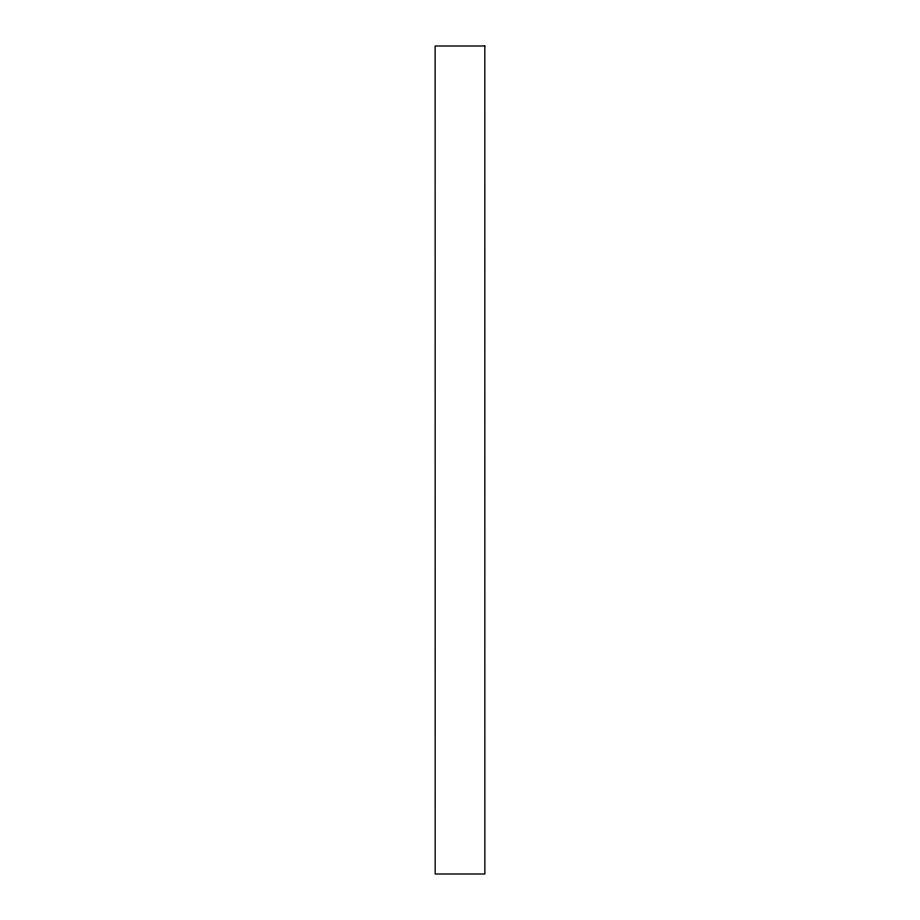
<?xml version="1.0" encoding="UTF-8"?>
<svg xmlns="http://www.w3.org/2000/svg" width="920" height="920" viewBox="0 0 920 920"><rect width="100%" height="100%" fill="white"/><g stroke="black" fill="none" stroke-linecap="round" stroke-linejoin="round"><path stroke-width="1.38" d="M484.817 46L435.137 46L435.183 874L484.863 874L484.817 46"/></g></svg>
